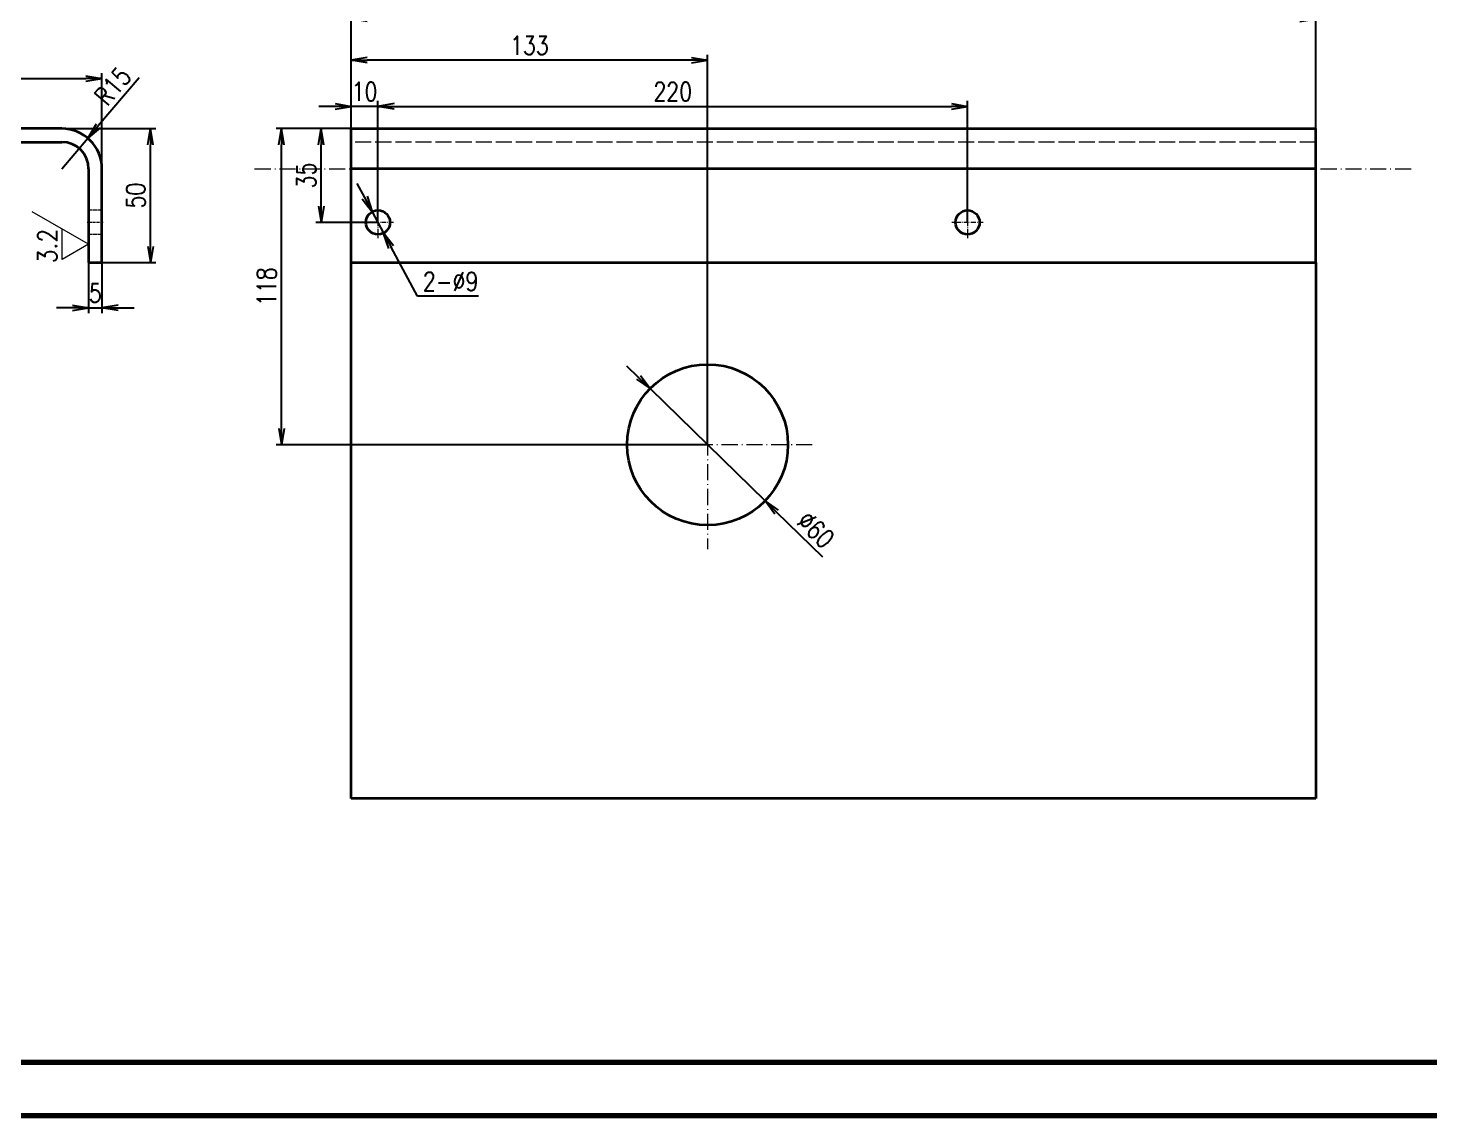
# Model space of a CAD drawing. Header units: millimetres. Extents: x 1333 to 104182, y -62616 to -5704.
# Drawn here: x 46096 to 46619, y -62591 to -62185 of the extents above; entities that cross this region are included whole.
import ezdxf
from ezdxf.enums import TextEntityAlignment as Align

# ---------------------------------------------------------------- set-up
doc = ezdxf.new("R2010")
doc.units = ezdxf.units.MM
doc.header["$LTSCALE"] = 0.5
doc.linetypes.add('DASHDOT', pattern=[18.5, 12, -3, 0.5, -3])
doc.linetypes.add('DASHED', pattern=[15, 12, -3])
for name, color, linetype in [('08', 1, 'Continuous'), ('11', 3, 'Continuous'), ('7标注层', 4, 'Continuous')]:
    doc.layers.add(name, color=color, linetype=linetype)
doc.styles.add('KAI', font='simplex.shx', dxfattribs={"width": 0.8, "bigfont": 'extfont.shx'})
doc.styles.get("Standard").update_dxf_attribs({"font": 'simplex.shx'})
doc.dimstyles.new('KAI-2', dxfattribs={"dimscale": 2, "dimtxt": 3.5, "dimasz": 3, "dimexe": 1, "dimexo": 0, "dimgap": 1, "dimtad": 1, "dimtoh": 1, "dimdsep": 46, "dimtxsty": 'KAI', "dimblk1": 'OPEN', "dimblk2": 'OPEN', "dimsah": 1, "dimcen": 0, "dimclrd": 7, "dimclre": 7, "dimclrt": 140, "dimazin": 2, "dimtfac": 0.7, "dimtix": 1, "dimtmove": 1, "dimatfit": 3, "dimldrblk": 'OPEN', "dimfxl": 0, "dimtvp": 1, "dimtolj": 2, "dimarcsym": 0})

# ---------------------------------------------------------------- blocks, each defined once
blk = doc.blocks.new('_Open')
at = {"color": 0, "linetype": 'ByBlock', "lineweight": -2}
for p, q in [((-1, 0.167), (0, 0)), ((-1, -0.167), (0, 0)), ((0, 0), (-1, 0))]:
    blk.add_line(p, q, dxfattribs=at)
blk = doc.blocks.new('*D9')
at = {"layer": '7标注层', "color": 7, "lineweight": -2, "transparency": 16777216}
for p, q in [((45973.94, -62237.24), (45973.94, -62201.6)), ((46123.94, -62237.24), (46123.94, -62201.6)), ((45979.94, -62203.6), (46117.94, -62203.6))]:
    blk.add_line(p, q, dxfattribs=at)
at = {"layer": 'Defpoints', "color": 0, "transparency": 16777216}
for p in [(46123.94, -62203.6), (45973.94, -62237.24), (46123.94, -62237.24)]:
    blk.add_point(p, dxfattribs=at)
at = {"layer": '7标注层', "color": 7, "lineweight": -2, "transparency": 16777216, "xscale": 6, "yscale": 6, "zscale": 6, "rotation": 180}
blk.add_blockref('_Open', (45973.94, -62203.6), dxfattribs=at)
at = {"layer": '7标注层', "color": 7, "lineweight": -2, "transparency": 16777216, "xscale": 6, "yscale": 6, "zscale": 6}
blk.add_blockref('_Open', (46123.94, -62203.6), dxfattribs=at)
at = {"layer": '7标注层', "color": 140, "transparency": 16777216, "insert": (46048.94, -62198.1), "char_height": 7, "attachment_point": 5, "style": 'KAI'}
blk.add_mtext('\\A2;150', dxfattribs=at)
blk = doc.blocks.new('*D10')
at = {"layer": '7标注层', "color": 7, "lineweight": -2, "transparency": 16777216}
for p, q in [((46108.94, -62222.26), (46144.03, -62222.26)), ((46142.03, -62266.26), (46142.03, -62228.26)), ((46123.94, -62272.26), (46144.03, -62272.26))]:
    blk.add_line(p, q, dxfattribs=at)
at = {"layer": 'Defpoints', "color": 0, "transparency": 16777216}
for p in [(46108.94, -62222.26), (46142.03, -62222.26), (46123.94, -62272.26)]:
    blk.add_point(p, dxfattribs=at)
at = {"layer": '7标注层', "color": 7, "lineweight": -2, "transparency": 16777216, "xscale": 6, "yscale": 6, "zscale": 6}
for p, rotation in [((46142.03, -62222.26), 90), ((46142.03, -62272.26), 270)]:
    blk.add_blockref('_Open', p, dxfattribs=dict(at, rotation=rotation))
at = {"layer": '7标注层', "color": 140, "transparency": 16777216, "insert": (46136.53, -62247.26), "char_height": 7, "attachment_point": 5, "rotation": 90, "style": 'KAI'}
blk.add_mtext('\\A2;50', dxfattribs=at)
blk = doc.blocks.new('*D12')
at = {"layer": '7标注层', "color": 7, "lineweight": -2, "transparency": 16777216}
for p, q in [((46118.94, -62272.26), (46118.94, -62291.15)), ((46123.94, -62272.26), (46123.94, -62291.15)), ((46112.94, -62289.15), (46106.94, -62289.15)), ((46118.94, -62289.15), (46123.94, -62289.15)), ((46129.94, -62289.15), (46135.94, -62289.15))]:
    blk.add_line(p, q, dxfattribs=at)
at = {"layer": 'Defpoints', "color": 0, "transparency": 16777216}
for p in [(46118.94, -62272.26), (46123.94, -62272.26), (46123.94, -62289.15)]:
    blk.add_point(p, dxfattribs=at)
at = {"layer": '7标注层', "color": 7, "lineweight": -2, "transparency": 16777216, "xscale": 6, "yscale": 6, "zscale": 6}
blk.add_blockref('_Open', (46118.94, -62289.15), dxfattribs=at)
at = {"layer": '7标注层', "color": 7, "lineweight": -2, "transparency": 16777216, "xscale": 6, "yscale": 6, "zscale": 6, "rotation": 180}
blk.add_blockref('_Open', (46123.94, -62289.15), dxfattribs=at)
at = {"layer": '7标注层', "color": 140, "transparency": 16777216, "insert": (46121.44, -62283.65), "char_height": 7, "attachment_point": 5, "style": 'KAI'}
blk.add_mtext('\\A2;5', dxfattribs=at)
blk = doc.blocks.new('*D16')
at = {"layer": '7标注层', "color": 7, "lineweight": -2, "transparency": 16777216}
for p, q in [((46137.87, -62203.31), (46122.56, -62221.28)), ((46108.94, -62237.26), (46118.67, -62225.84))]:
    blk.add_line(p, q, dxfattribs=at)
at = {"layer": 'Defpoints', "color": 0, "transparency": 16777216}
for p in [(46118.67, -62225.84), (46108.94, -62237.26)]:
    blk.add_point(p, dxfattribs=at)
at = {"layer": '7标注层', "color": 7, "lineweight": -2, "transparency": 16777216, "xscale": 6, "yscale": 6, "zscale": 6, "rotation": 229.561891166405}
blk.add_blockref('_Open', (46118.67, -62225.84), dxfattribs=at)
at = {"layer": '7标注层', "color": 140, "transparency": 16777216, "insert": (46127.98, -62206.44), "char_height": 7, "attachment_point": 5, "rotation": 49.5619, "style": 'KAI'}
blk.add_mtext('\\A2;R15', dxfattribs=at)
blk = doc.blocks.new('*D17')
at = {"layer": '7标注层', "color": 7, "lineweight": -2, "transparency": 16777216}
for p, q in [((46216.91, -62222.26), (46203.68, -62222.26)), ((46205.68, -62251.26), (46205.68, -62228.26)), ((46226.91, -62257.26), (46203.68, -62257.26))]:
    blk.add_line(p, q, dxfattribs=at)
at = {"layer": 'Defpoints', "color": 0, "transparency": 16777216}
for p in [(46205.68, -62222.26), (46216.91, -62222.26), (46226.91, -62257.26)]:
    blk.add_point(p, dxfattribs=at)
at = {"layer": '7标注层', "color": 7, "lineweight": -2, "transparency": 16777216, "xscale": 6, "yscale": 6, "zscale": 6}
for p, rotation in [((46205.68, -62222.26), 90), ((46205.68, -62257.26), 270)]:
    blk.add_blockref('_Open', p, dxfattribs=dict(at, rotation=rotation))
at = {"layer": '7标注层', "color": 140, "transparency": 16777216, "insert": (46200.18, -62239.76), "char_height": 7, "attachment_point": 5, "rotation": 90, "style": 'KAI'}
blk.add_mtext('\\A2;35', dxfattribs=at)
blk = doc.blocks.new('*D18')
at = {"layer": '7标注层', "color": 7, "lineweight": -2, "transparency": 16777216}
for p, q in [((46216.91, -62222.26), (46216.91, -62211.94)), ((46226.91, -62257.26), (46226.91, -62211.94)), ((46210.91, -62213.94), (46204.91, -62213.94)), ((46226.91, -62213.94), (46216.91, -62213.94)), ((46232.91, -62213.94), (46238.91, -62213.94))]:
    blk.add_line(p, q, dxfattribs=at)
at = {"layer": 'Defpoints', "color": 0, "transparency": 16777216}
for p in [(46216.91, -62213.94), (46216.91, -62222.26), (46226.91, -62257.26)]:
    blk.add_point(p, dxfattribs=at)
at = {"layer": '7标注层', "color": 7, "lineweight": -2, "transparency": 16777216, "xscale": 6, "yscale": 6, "zscale": 6}
blk.add_blockref('_Open', (46216.91, -62213.94), dxfattribs=at)
at = {"layer": '7标注层', "color": 7, "lineweight": -2, "transparency": 16777216, "xscale": 6, "yscale": 6, "zscale": 6, "rotation": 180}
blk.add_blockref('_Open', (46226.91, -62213.94), dxfattribs=at)
at = {"layer": '7标注层', "color": 140, "transparency": 16777216, "insert": (46221.91, -62208.44), "char_height": 7, "attachment_point": 5, "style": 'KAI'}
blk.add_mtext('\\A2;10', dxfattribs=at)
blk = doc.blocks.new('*D19')
at = {"layer": '7标注层', "color": 7, "lineweight": -2, "transparency": 16777216}
for p, q in [((46226.91, -62257.26), (46226.91, -62211.94)), ((46446.91, -62257.26), (46446.91, -62211.94)), ((46232.91, -62213.94), (46440.91, -62213.94))]:
    blk.add_line(p, q, dxfattribs=at)
at = {"layer": 'Defpoints', "color": 0, "transparency": 16777216}
for p in [(46446.91, -62213.94), (46226.91, -62257.26), (46446.91, -62257.26)]:
    blk.add_point(p, dxfattribs=at)
at = {"layer": '7标注层', "color": 7, "lineweight": -2, "transparency": 16777216, "xscale": 6, "yscale": 6, "zscale": 6, "rotation": 180}
blk.add_blockref('_Open', (46226.91, -62213.94), dxfattribs=at)
at = {"layer": '7标注层', "color": 7, "lineweight": -2, "transparency": 16777216, "xscale": 6, "yscale": 6, "zscale": 6}
blk.add_blockref('_Open', (46446.91, -62213.94), dxfattribs=at)
at = {"layer": '7标注层', "color": 140, "transparency": 16777216, "insert": (46336.91, -62208.44), "char_height": 7, "attachment_point": 5, "style": 'KAI'}
blk.add_mtext('\\A2;220', dxfattribs=at)
blk = doc.blocks.new('*D20')
at = {"layer": '7标注层', "color": 7, "lineweight": -2, "transparency": 16777216}
for p, q in [((46216.91, -62222.26), (46216.91, -62194.69)), ((46343.91, -62196.69), (46222.91, -62196.69)), ((46349.91, -62340.26), (46349.91, -62194.69))]:
    blk.add_line(p, q, dxfattribs=at)
at = {"layer": 'Defpoints', "color": 0, "transparency": 16777216}
for p in [(46216.91, -62196.69), (46216.91, -62222.26), (46349.91, -62340.26)]:
    blk.add_point(p, dxfattribs=at)
at = {"layer": '7标注层', "color": 7, "lineweight": -2, "transparency": 16777216, "xscale": 6, "yscale": 6, "zscale": 6, "rotation": 180}
blk.add_blockref('_Open', (46216.91, -62196.69), dxfattribs=at)
at = {"layer": '7标注层', "color": 7, "lineweight": -2, "transparency": 16777216, "xscale": 6, "yscale": 6, "zscale": 6}
blk.add_blockref('_Open', (46349.91, -62196.69), dxfattribs=at)
at = {"layer": '7标注层', "color": 140, "transparency": 16777216, "insert": (46283.41, -62191.19), "char_height": 7, "attachment_point": 5, "style": 'KAI'}
blk.add_mtext('\\A2;133', dxfattribs=at)
blk = doc.blocks.new('*D21')
at = {"layer": '7标注层', "color": 7, "lineweight": -2, "transparency": 16777216}
for p, q in [((46216.91, -62222.26), (46188.89, -62222.26)), ((46190.89, -62334.26), (46190.89, -62228.26)), ((46349.91, -62340.26), (46188.89, -62340.26))]:
    blk.add_line(p, q, dxfattribs=at)
at = {"layer": 'Defpoints', "color": 0, "transparency": 16777216}
for p in [(46190.89, -62222.26), (46216.91, -62222.26), (46349.91, -62340.26)]:
    blk.add_point(p, dxfattribs=at)
at = {"layer": '7标注层', "color": 7, "lineweight": -2, "transparency": 16777216, "xscale": 6, "yscale": 6, "zscale": 6}
for p, rotation in [((46190.89, -62222.26), 90), ((46190.89, -62340.26), 270)]:
    blk.add_blockref('_Open', p, dxfattribs=dict(at, rotation=rotation))
at = {"layer": '7标注层', "color": 140, "transparency": 16777216, "insert": (46185.39, -62281.26), "char_height": 7, "attachment_point": 5, "rotation": 90, "style": 'KAI'}
blk.add_mtext('\\A2;118', dxfattribs=at)
blk = doc.blocks.new('*D22')
at = {"layer": '7标注层', "color": 7, "lineweight": -2, "transparency": 16777216}
for p, q in [((46324.14, -62315.12), (46319.84, -62310.93)), ((46328.43, -62319.31), (46371.38, -62361.21)), ((46392.96, -62382.25), (46375.68, -62365.4))]:
    blk.add_line(p, q, dxfattribs=at)
at = {"layer": 'Defpoints', "color": 0, "transparency": 16777216}
for p in [(46328.43, -62319.31), (46371.38, -62361.21)]:
    blk.add_point(p, dxfattribs=at)
at = {"layer": '7标注层', "color": 7, "lineweight": -2, "transparency": 16777216, "xscale": 6, "yscale": 6, "zscale": 6}
for p, rotation in [((46328.43, -62319.31), 315.7144680373489), ((46371.38, -62361.21), 135.7144680373489)]:
    blk.add_blockref('_Open', p, dxfattribs=dict(at, rotation=rotation))
at = {"layer": '7标注层', "color": 140, "transparency": 16777216, "insert": (46390.31, -62371.98), "char_height": 7, "attachment_point": 5, "rotation": 315.7145, "style": 'KAI'}
blk.add_mtext('\\A2;∅60', dxfattribs=at)
blk = doc.blocks.new('*D23')
at = {"layer": '7标注层', "color": 7, "lineweight": -2, "transparency": 16777216}
for p, q in [((46221.96, -62248), (46219.13, -62242.71)), ((46224.79, -62253.29), (46229.03, -62261.23)), ((46241.63, -62284.8), (46231.86, -62266.52)), ((46264.43, -62284.8), (46241.63, -62284.8))]:
    blk.add_line(p, q, dxfattribs=at)
at = {"layer": 'Defpoints', "color": 0, "transparency": 16777216}
for p in [(46224.79, -62253.29), (46229.03, -62261.23)]:
    blk.add_point(p, dxfattribs=at)
at = {"layer": '7标注层', "color": 7, "lineweight": -2, "transparency": 16777216, "xscale": 6, "yscale": 6, "zscale": 6}
for p, rotation in [((46224.79, -62253.29), 298.1296269348705), ((46229.03, -62261.23), 118.1296269348705)]:
    blk.add_blockref('_Open', p, dxfattribs=dict(at, rotation=rotation))
at = {"layer": '7标注层', "color": 140, "transparency": 16777216, "insert": (46254.03, -62279.3), "char_height": 7, "attachment_point": 5, "style": 'KAI'}
blk.add_mtext('\\A2;2-%%c9', dxfattribs=at)
blk = doc.blocks.new('cct1')
at = {"color": 3, "lineweight": 13, "ltscale": 0.303109}
blk.add_line((53697.91, -20353.34), (53703.97, -20342.84), dxfattribs=at)
at = {"color": 3, "lineweight": 13, "ltscale": 0.141451}
for p, q in [((53697.91, -20353.34), (53695.08, -20348.44)), ((53695.08, -20348.44), (53700.74, -20348.44))]:
    blk.add_line(p, q, dxfattribs=at)
blk = doc.blocks.new('*D24')
at = {"layer": '7标注层', "color": 7, "lineweight": -2, "transparency": 16777216}
for p, q in [((46216.91, -62222.26), (46216.91, -62179.33)), ((46576.91, -62222.26), (46576.91, -62179.33)), ((46222.91, -62181.33), (46570.91, -62181.33))]:
    blk.add_line(p, q, dxfattribs=at)
at = {"layer": 'Defpoints', "color": 0, "transparency": 16777216}
for p in [(46576.91, -62181.33), (46216.91, -62222.26), (46576.91, -62222.26)]:
    blk.add_point(p, dxfattribs=at)
at = {"layer": '7标注层', "color": 7, "lineweight": -2, "transparency": 16777216, "xscale": 6, "yscale": 6, "zscale": 6, "rotation": 180}
blk.add_blockref('_Open', (46216.91, -62181.33), dxfattribs=at)
at = {"layer": '7标注层', "color": 7, "lineweight": -2, "transparency": 16777216, "xscale": 6, "yscale": 6, "zscale": 6}
blk.add_blockref('_Open', (46576.91, -62181.33), dxfattribs=at)
at = {"layer": '7标注层', "color": 140, "transparency": 16777216, "insert": (46396.91, -62175.83), "char_height": 7, "attachment_point": 5, "style": 'KAI'}
blk.add_mtext('\\A2;360', dxfattribs=at)
blk = doc.blocks.new('999')
at = {"color": 7, "lineweight": 70}
for p, q in [((75894.98, -11913.12), (73476.98, -11913.12)), ((75924.98, -11943.12), (73401.98, -11943.12))]:
    blk.add_line(p, q, dxfattribs=at)

msp = doc.modelspace()

# ---------------------------------------------------------------- linework, layer by layer
at = {"lineweight": 35}
for p, q in [((46108.943, -62222.259), (45988.943, -62222.259)), ((46216.908, -62222.259), (46576.908, -62222.259)), ((45988.943, -62227.259), (46108.943, -62227.259)), ((46118.943, -62237.259), (46118.943, -62272.259)), ((46123.943, -62272.259), (46123.943, -62237.259)), ((46576.908, -62237.259), (46216.908, -62237.259)), ((46216.908, -62272.259), (46216.908, -62237.259)), ((46576.908, -62272.259), (46576.908, -62237.259)), ((46216.908, -62272.259), (46576.908, -62272.259)), ((46216.908, -62472.259), (46216.908, -62272.259)), ((46576.908, -62272.259), (46576.908, -62472.259)), ((46576.908, -62472.259), (46216.908, -62472.259))]:
    msp.add_line(p, q, dxfattribs=at)
at = {"lineweight": 35, "ltscale": 0.109836}
for p, q in [((46216.908, -62226.653), (46216.908, -62222.259)), ((46576.908, -62226.653), (46576.908, -62222.259))]:
    msp.add_line(p, q, dxfattribs=at)
at = {"lineweight": 35, "ltscale": 0.265164}
for p, q in [((46216.908, -62237.259), (46216.908, -62226.653)), ((46576.908, -62237.259), (46576.908, -62226.653))]:
    msp.add_line(p, q, dxfattribs=at)
at = {"color": 2, "linetype": 'DASHED', "lineweight": 5}
for p, q in [((46576.908, -62227.259), (46216.908, -62227.259)), ((46576.908, -62237.259), (46216.908, -62237.259)), ((46216.908, -62237.259), (46576.908, -62237.259)), ((46216.908, -62237.259), (46576.908, -62237.259))]:
    msp.add_line(p, q, dxfattribs=at)
at = {"color": 1, "linetype": 'DASHDOT', "lineweight": 5}
for p, q in [((46180.908, -62237.259), (46612.908, -62237.259)), ((46349.908, -62301.259), (46349.908, -62379.259)), ((46388.908, -62340.259), (46310.908, -62340.259))]:
    msp.add_line(p, q, dxfattribs=at)
at = {"color": 2, "linetype": 'DASHED', "lineweight": 5, "ltscale": 0.125}
for p, q in [((46123.943, -62252.759), (46118.943, -62252.759)), ((46123.943, -62252.759), (46118.943, -62252.759)), ((46123.943, -62261.759), (46118.943, -62261.759)), ((46123.943, -62261.759), (46118.943, -62261.759))]:
    msp.add_line(p, q, dxfattribs=at)
at = {"color": 1, "linetype": 'DASHDOT', "lineweight": 5, "ltscale": 0.292499}
for p, q in [((46226.908, -62251.409), (46226.908, -62263.109)), ((46446.908, -62251.409), (46446.908, -62263.109))]:
    msp.add_line(p, q, dxfattribs=at)
at = {"color": 1, "linetype": 'DASHDOT', "lineweight": 5, "ltscale": 0.150024}
msp.add_line((46124.443, -62257.259), (46118.442, -62257.259), dxfattribs=at)
at = {"color": 1, "linetype": 'DASHDOT', "lineweight": 5, "ltscale": 0.29248}
for p, q in [((46232.758, -62257.259), (46221.059, -62257.259)), ((46452.758, -62257.259), (46441.059, -62257.259))]:
    msp.add_line(p, q, dxfattribs=at)
at = {"lineweight": 35, "ltscale": 0.125}
msp.add_line((46118.943, -62272.259), (46123.943, -62272.259), dxfattribs=at)
at = {"color": 7, "lineweight": 70}
for p, q in [((47171.32, -62570.825), (45559.32, -62570.825)), ((47191.32, -62590.825), (45509.32, -62590.825))]:
    msp.add_line(p, q, dxfattribs=at)
at = {"color": 7, "lineweight": 35}
msp.add_line((46651.32, -62570.825), (46371.32, -62570.825), dxfattribs=at)
msp.add_line((46651.32, -62570.825), (46371.32, -62570.825), dxfattribs=at)
msp.add_line((46651.32, -62570.825), (46371.32, -62570.825), dxfattribs=at)
msp.add_line((46651.32, -62570.825), (46371.32, -62570.825), dxfattribs=at)
msp.add_line((46651.32, -62570.825), (46371.32, -62570.825), dxfattribs=at)
msp.add_line((46651.32, -62570.825), (46371.32, -62570.825), dxfattribs=at)
msp.add_line((46651.32, -62570.825), (46371.32, -62570.825), dxfattribs=at)
msp.add_line((46651.32, -62570.825), (46371.32, -62570.825), dxfattribs=at)
at = {"color": 3}
msp.add_lwpolyline([(45509.32, -61402.825), (47191.32, -61402.825), (47191.32, -62590.825), (45509.32, -62590.825)], close=True, dxfattribs=at)
at = {"lineweight": 35}
for centre, radius in [((46226.908, -62257.259), 4.5), ((46446.908, -62257.259), 4.5), ((46349.908, -62340.259), 30)]:
    msp.add_circle(centre, radius, dxfattribs=at)
for radius, start in [(15, 360), (10, 0)]:
    msp.add_arc((46108.943, -62237.259), radius, start, 90, dxfattribs=at)
at = {"layer": '11'}
msp.add_lwpolyline([(45509.32, -61402.825), (47191.32, -61402.825), (47191.32, -62590.825), (45509.32, -62590.825)], close=True, dxfattribs=at)

# ---------------------------------------------------------------- block references
at = {"layer": '08', "color": 55, "xscale": 0.6666666666860692, "yscale": 0.6666666666642413, "zscale": 0.6666666666666666}
msp.add_blockref('999', (-3425.332, -54628.745), dxfattribs=at)
at = {"layer": '08', "color": 3, "xscale": 2, "yscale": 2, "zscale": 2, "rotation": 90}
msp.add_blockref('cct1', (5412.256, -169661.225), dxfattribs=at)

# ---------------------------------------------------------------- texts
at = {"color": 3, "lineweight": 13, "width": 0.880907}
msp.add_text('3.2', height=7, rotation=90, dxfattribs=at).set_placement((46107.043, -62272.567), (46107.043, -62259.647), align=Align.FIT)

# ---------------------------------------------------------------- dimensions: what is measured, and where the dimension line sits
at = {"layer": '7标注层', "color": 3}
for base, p1, p2, picture, middle in [((46576.908, -62181.332), (46216.908, -62222.259), (46576.908, -62222.259), '*D24', (46396.908, -62175.832)), ((46216.908, -62196.686), (46349.908, -62340.259), (46216.908, -62222.259), '*D20', (46283.408, -62191.186)), ((46123.943, -62203.605), (45973.943, -62237.236), (46123.943, -62237.236), '*D9', (46048.943, -62198.105)), ((46216.908, -62213.944), (46226.908, -62257.259), (46216.908, -62222.259), '*D18', (46221.908, -62208.444)), ((46446.908, -62213.944), (46226.908, -62257.259), (46446.908, -62257.259), '*D19', (46336.908, -62208.444)), ((46123.943, -62289.154), (46118.943, -62272.259), (46123.943, -62272.259), '*D12', (46121.443, -62283.654))]:
    dim = msp.add_linear_dim(base=base, p1=p1, p2=p2, dimstyle='KAI-2', dxfattribs=at)
    dim.commit()
    dim.dimension.update_dxf_attribs({"geometry": picture, "text_midpoint": middle})
dim = msp.add_radius_dim(center=(46108.943, -62237.259), mpoint=(46118.673, -62225.843), dimstyle='KAI-2', dxfattribs=at)
dim.commit()
dim.dimension.update_dxf_attribs({"geometry": '*D16', "text_midpoint": (46127.978, -62206.444)})
for base, p1, p2, picture, middle in [((46142.027, -62222.259), (46123.943, -62272.259), (46108.943, -62222.259), '*D10', (46136.527, -62247.259)), ((46190.892, -62222.259), (46349.908, -62340.259), (46216.908, -62222.259), '*D21', (46185.392, -62281.259)), ((46205.681, -62222.259), (46226.908, -62257.259), (46216.908, -62222.259), '*D17', (46200.181, -62239.759))]:
    dim = msp.add_linear_dim(base=base, p1=p1, p2=p2, angle=90, dimstyle='KAI-2', dxfattribs=at)
    dim.commit()
    dim.dimension.update_dxf_attribs({"geometry": picture, "text_midpoint": middle})
dim = msp.add_diameter_dim_2p(p1=(46224.787, -62253.291), p2=(46229.03, -62261.228), dimstyle='KAI-2', override={"dimpost": '2-%%c<>'}, dxfattribs=at)
dim.commit()
dim.dimension.update_dxf_attribs({"geometry": '*D23', "text_midpoint": (46241.631, -62284.798), "dimtype": 163})
dim = msp.add_diameter_dim_2p(p1=(46328.432, -62319.312), p2=(46371.384, -62361.206), dimstyle='KAI-2', dxfattribs=at)
dim.commit()
dim.dimension.update_dxf_attribs({"geometry": '*D22', "text_midpoint": (46390.306, -62371.979)})

doc.saveas('drawing.dxf')
